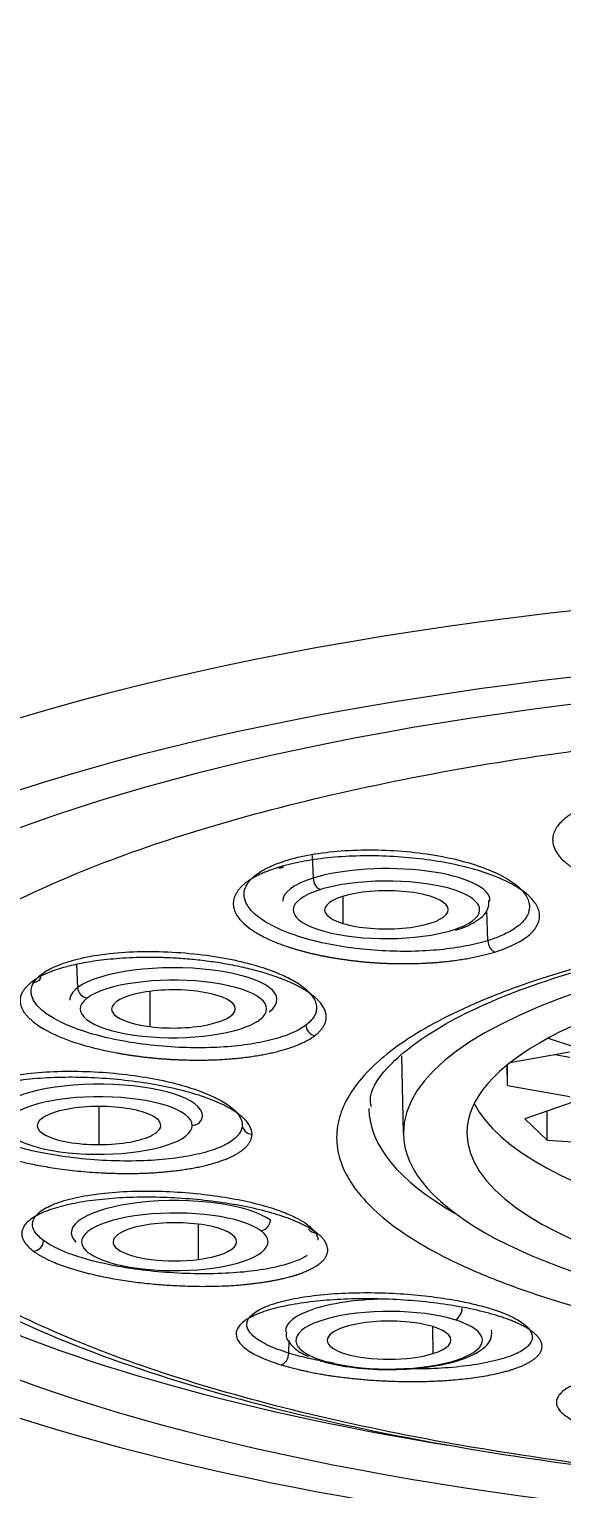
# Model space of a CAD drawing. Header units: millimetres. Extents: x 15183 to 15777, y -3358 to -2518.
# Drawn here: x 15300.93 to 15306.1, y -2820.21 to -2806.03 of the extents above; entities that cross this region are included whole.
import ezdxf

# ---------------------------------------------------------------- set-up
doc = ezdxf.new("R2010")
doc.units = ezdxf.units.MM
doc.layers.add('DIM_', color=5, linetype='Continuous', lineweight=9)
doc.styles.get("Standard").update_dxf_attribs({"font": 'arial.ttf'})
doc.dimstyles.new('사본(2) STANDARD', dxfattribs={"dimscale": 0, "dimtxt": 4, "dimasz": 4, "dimexe": 1.25, "dimexo": 0.625, "dimgap": 1.5, "dimtad": 3, "dimtih": 1, "dimtoh": 1, "dimdec": 1, "dimzin": 9, "dimdsep": 46, "dimtxsty": 'Standard', "dimcen": 2.5, "dimclrd": 5, "dimclre": 5, "dimclrt": 5, "dimadec": 0, "dimazin": 0, "dimtfac": 1, "dimtdec": 1, "dimtmove": 0, "dimatfit": 3, "dimfxl": 1.25, "dimtfill": 1, "dimtolj": 1, "dimtzin": 0, "dimarcsym": 0})

# ---------------------------------------------------------------- blocks, each defined once
blk = doc.blocks.new('*D11')
at = {"layer": 'Defpoints', "color": 0, "transparency": 16777216}
for p in [(15325.975, -2801.155), (15325.975, -2815.898), (15296.385, -2816.04)]:
    blk.add_point(p, dxfattribs=at)
at = {"layer": 'DIM_', "color": 5, "lineweight": -2, "transparency": 16777216}
for p, q in [((15296.385, -2815.415), (15296.385, -2799.905)), ((15325.975, -2815.273), (15325.975, -2799.905)), ((15288.385, -2801.155), (15280.385, -2801.155)), ((15296.385, -2801.155), (15299.224, -2801.155)), ((15325.975, -2801.155), (15323.135, -2801.155)), ((15333.975, -2801.155), (15341.975, -2801.155))]:
    blk.add_line(p, q, dxfattribs=at)
at = {"layer": 'DIM_', "color": 5, "transparency": 16777216}
for points in [[(15288.385, -2799.822), (15288.385, -2802.488), (15296.385, -2801.155)], [(15333.975, -2799.822), (15333.975, -2802.488), (15325.975, -2801.155)]]:
    blk.add_solid(points, dxfattribs=at)
at = {"layer": 'DIM_', "color": 5, "transparency": 16777216, "insert": (15311.18, -2801.155), "char_height": 8, "attachment_point": 5, "bg_fill": 3, "box_fill_scale": 1.1, "bg_fill_color": 256, "bg_fill_true_color": 13158600, "bg_fill_transparency": 0}
blk.add_mtext('\\A1;29.6', dxfattribs=at)

msp = doc.modelspace()

# ---------------------------------------------------------------- linework, layer by layer
at = {"linetype": 'Continuous', "lineweight": 13}
for p, q in [((15303.68, -2814.06), (15303.689, -2814.28)), ((15303.979, -2814.457), (15303.978, -2814.72)), ((15305.386, -2814.887), (15305.374, -2814.593)), ((15301.392, -2815.119), (15301.403, -2815.343)), ((15302.105, -2815.379), (15302.104, -2815.722)), ((15301.613, -2816.869), (15301.612, -2816.498)), ((15302.578, -2817.985), (15302.576, -2817.642)), ((15304.853, -2818.901), (15304.851, -2818.638)), ((15303.453, -2818.895), (15303.458, -2818.772))]:
    msp.add_line(p, q, dxfattribs=at)
at = {"linetype": 'Continuous', "lineweight": 18}
for p, q in [((15305.972, -2815.834), (15306.207, -2815.914)), ((15304.565, -2816.759), (15304.55, -2816.008)), ((15306.179, -2815.97), (15305.599, -2816.074)), ((15306.182, -2816.022), (15306.034, -2815.996)), ((15305.575, -2816.295), (15305.574, -2816.095)), ((15305.575, -2816.295), (15305.575, -2816.094)), ((15305.575, -2816.295), (15306.182, -2816.403)), ((15306.211, -2816.458), (15305.743, -2816.619)), ((15305.961, -2816.825), (15305.961, -2816.544)), ((15305.743, -2816.619), (15305.961, -2816.825)), ((15305.961, -2816.825), (15306.646, -2816.869))]:
    msp.add_line(p, q, dxfattribs=at)
for centre, major_axis, ratio, start_param, end_param in [((15311.18, -2815.985), (-14.796, -0.015), 0.309017, 3.157243, 6.284808), ((15311.181, -2816.464), (14.296, 0.015), 0.309017, 0.170709, 2.940071), ((15311.181, -2816.464), (13.498, 0.014), 0.309017, 0.022528, 3.105036), ((15303.352, -2814.084), (-0.0297, 0.0955), 0.673589, 2.639683, 3.469084), ((15304.401, -2814.498), (-1.005, -0.001), 0.309017, 3.124611, 5.49941), ((15304.401, -2814.498), (-1.005, -0.001), 0.309017, 5.49941, 6.300222), ((15303.76, -2814.296), (0.0297, -0.0955), 0.673589, 4.333401, 5.851838), ((15304.401, -2814.588), (-0.905, -0.001), 0.309017, 2.357818, 5.406703), ((15304.401, -2814.588), (-0.905, -0.001), 0.309017, 5.49941, 8.548296), ((15304.401, -2814.588), (0.6, 0.001), 0.309017, 0.787021, 3.928614), ((15304.401, -2814.588), (0.6, 0.001), 0.309017, 3.928614, 7.070207), ((15311.181, -2816.749), (-6.616, -0.007), 0.309017, 3.143216, 6.284808), ((15304.401, -2814.588), (-0.905, -0.001), 0.309017, 2.265111, 2.357818), ((15311.181, -2816.749), (6, 0.006), 0.309017, 0.001623, 3.143216), ((15305.456, -2814.904), (0.0297, -0.0955), 0.673589, 4.333401, 5.799821), ((15302.333, -2815.461), (-1.005, -0.001), 0.309017, 2.750517, 5.892109), ((15300.964, -2815.195), (-0.0601, 0.08), 0.879251, 2.365147, 3.628373), ((15302.333, -2815.461), (-1.005, -0.001), 0.309017, 5.892109, 6.300222), ((15302.333, -2815.551), (0.6, 0.001), 0.309017, 1.17972, 4.321313), ((15302.333, -2815.551), (0.6, 0.001), 0.309017, 4.321313, 7.462906), ((15302.333, -2815.551), (-0.905, -0.001), 0.309017, 2.65781, 2.750517), ((15303.71, -2815.716), (0.0601, -0.08), 0.879251, 4.058866, 5.525285), ((15311.181, -2816.18), (13.198, 0.014), 0.309017, 3.164121, 4.224326), ((15301.611, -2816.593), (-1.005, -0.001), 0.309017, 3.143216, 6.192101), ((15311.181, -2816.179), (-6, -0.006), 0.309017, 0.15453, 2.987069), ((15311.181, -2816.464), (13.498, 0.014), 0.309017, 3.404268, 6.262037), ((15301.611, -2816.684), (0.6, 0.001), 0.309017, 1.572419, 4.714012), ((15301.611, -2816.684), (0.6, 0.001), 0.309017, 4.714012, 7.855605), ((15303.101, -2816.673), (0.1, 0.0006), 0.951055, 3.188957, 4.655377), ((15311.181, -2816.749), (-6.616, -0.007), 0.309017, 0.001623, 3.143216), ((15311.181, -2816.749), (6, 0.006), 0.309017, 3.143216, 6.284808), ((15302.347, -2817.724), (-1.005, -0.001), 0.309017, 3.535915, 6.5848), ((15302.347, -2817.814), (0.6, 0.001), 0.309017, 5.106711, 8.248304), ((15302.347, -2817.814), (0.6, 0.001), 0.309017, 1.965119, 5.106711), ((15303.722, -2817.628), (0.0595, 0.0803), 0.87807, 2.847245, 3.791593), ((15311.181, -2816.464), (-14.296, -0.015), 0.309017, 0.420914, 2.826647), ((15300.981, -2817.808), (-0.0595, -0.0803), 0.87807, 0.631454, 2.220453), ((15302.347, -2817.814), (-0.905, -0.001), 0.309017, 0.301615, 0.394322), ((15304.427, -2818.77), (0.6, 0.001), 0.309017, 5.49941, 8.641003), ((15304.427, -2818.77), (0.6, 0.001), 0.309017, 2.357818, 5.49941), ((15303.383, -2818.912), (-0.0293, -0.0956), 0.671406, 0.359553, 1.948552), ((15304.427, -2818.77), (-0.905, -0.001), 0.309017, 0.694314, 0.787021)]:
    msp.add_ellipse(centre, major_axis=major_axis, ratio=ratio, start_param=start_param, end_param=end_param, dxfattribs=at)
at = {"linetype": 'Continuous', "lineweight": 13}
for centre, major_axis, ratio, start_param, end_param in [((15304.401, -2814.588), (-0.905, -0.001), 0.309017, 5.406703, 5.49941), ((15302.333, -2815.551), (-0.905, -0.001), 0.309017, 2.750517, 5.799402), ((15302.333, -2815.551), (-0.905, -0.001), 0.309017, 5.892109, 8.940995), ((15301.496, -2815.35), (0.0601, -0.08), 0.879251, 4.058865, 5.577302), ((15302.333, -2815.551), (-0.905, -0.001), 0.309017, 5.799402, 5.892109), ((15301.611, -2816.684), (-0.905, -0.001), 0.309017, 3.143216, 6.192101), ((15302.516, -2816.587), (-0.1, -0.0006), 0.951055, 1.565801, 3.084237), ((15311.181, -2816.509), (6.95, 0.007), 0.309017, 3.143216, 3.636275), ((15301.611, -2816.684), (-0.905, -0.001), 0.309017, 0.001623, 3.050509), ((15301.611, -2816.684), (-0.905, -0.001), 0.309017, 3.050509, 3.143216), ((15302.347, -2817.814), (-0.905, -0.001), 0.309017, 3.535915, 6.5848), ((15303.182, -2817.611), (-0.0595, -0.0803), 0.87807, 0.702017, 2.220453), ((15302.347, -2817.814), (-0.905, -0.001), 0.309017, 0.394322, 3.443208), ((15302.347, -2817.814), (-0.905, -0.001), 0.309017, 3.443208, 3.535915), ((15304.427, -2818.68), (-1.005, -0.001), 0.309017, 4.711362, 6.300174), ((15304.427, -2818.77), (-0.905, -0.001), 0.309017, 3.928614, 6.9775), ((15304.427, -2818.77), (-0.905, -0.001), 0.309017, 0.787021, 3.835907), ((15305.066, -2818.476), (-0.0293, -0.0956), 0.671406, 0.430116, 1.948552), ((15304.427, -2818.77), (-0.905, -0.001), 0.309017, 3.835907, 3.928614)]:
    msp.add_ellipse(centre, major_axis=major_axis, ratio=ratio, start_param=start_param, end_param=end_param, dxfattribs=at)
for points, knots in [([(15299.261, -2815.648), (15299.389, -2815.478), (15299.556, -2815.31), (15299.963, -2814.984), (15300.203, -2814.825), (15300.751, -2814.52), (15301.059, -2814.373), (15301.738, -2814.093), (15302.109, -2813.96), (15302.907, -2813.712), (15303.333, -2813.597), (15304.234, -2813.385), (15304.707, -2813.288), (15305.693, -2813.117), (15306.205, -2813.042), (15307.258, -2812.914), (15307.799, -2812.861), (15308.348, -2812.82)], [0, 0, 0, 0, 0.125, 0.125, 0.25, 0.25, 0.375, 0.375, 0.5, 0.5, 0.625, 0.625, 0.75, 0.75, 0.875, 0.875, 1, 1, 1, 1]), ([(15305.386, -2814.887), (15305.321, -2814.907), (15305.175, -2814.943), (15304.924, -2814.979), (15304.646, -2814.995), (15304.354, -2814.989), (15304.056, -2814.961), (15303.765, -2814.91), (15303.498, -2814.835), (15303.277, -2814.741), (15303.121, -2814.637), (15303.037, -2814.534), (15303.02, -2814.469), (15303.019, -2814.439)], [0, 0, 0, 0, 0.08424, 0.172082, 0.259801, 0.348624, 0.439643, 0.534422, 0.632963, 0.733155, 0.831537, 0.921799, 1, 1, 1, 1]), ([(15305.789, -2814.55), (15305.79, -2814.572), (15305.783, -2814.625), (15305.733, -2814.705), (15305.637, -2814.78), (15305.52, -2814.84), (15305.431, -2814.873), (15305.386, -2814.887)], [0, 0, 0, 0, 0.167947, 0.412318, 0.633599, 0.82753, 1, 1, 1, 1]), ([(15306.91, -2814.982), (15306.795, -2815.008), (15306.494, -2815.08), (15306.036, -2815.209), (15305.557, -2815.373), (15305.133, -2815.55), (15304.766, -2815.739), (15304.461, -2815.938), (15304.221, -2816.146), (15304.047, -2816.36), (15303.942, -2816.577), (15303.906, -2816.797), (15303.94, -2817.017), (15304.043, -2817.235), (15304.215, -2817.448), (15304.453, -2817.656), (15304.756, -2817.855), (15305.121, -2818.043), (15305.544, -2818.22), (15306.02, -2818.383), (15306.547, -2818.531), (15307.117, -2818.662), (15307.727, -2818.776), (15308.37, -2818.87), (15309.04, -2818.944), (15309.73, -2818.998), (15310.434, -2819.031), (15310.908, -2819.038), (15311.146, -2819.038)], [0, 0, 0, 0, 0.023571, 0.062628, 0.101685, 0.140742, 0.1798, 0.218857, 0.257914, 0.296971, 0.336028, 0.375085, 0.414143, 0.4532, 0.492257, 0.531314, 0.570371, 0.609428, 0.648486, 0.687543, 0.7266, 0.765657, 0.804714, 0.843771, 0.882829, 0.921886, 0.960943, 1, 1, 1, 1]), ([(15303.618, -2815.71), (15303.583, -2815.736), (15303.495, -2815.786), (15303.315, -2815.848), (15303.09, -2815.895), (15302.828, -2815.924), (15302.537, -2815.932), (15302.224, -2815.918), (15301.908, -2815.879), (15301.611, -2815.817), (15301.361, -2815.737), (15301.175, -2815.65), (15301.053, -2815.566), (15300.983, -2815.488), (15300.955, -2815.426), (15300.952, -2815.39), (15300.952, -2815.377)], [0, 0, 0, 0, 0.071127, 0.145883, 0.220611, 0.296438, 0.374426, 0.45561, 0.54011, 0.626053, 0.710402, 0.787764, 0.856113, 0.916008, 0.969672, 1, 1, 1, 1]), ([(15303.722, -2815.532), (15303.722, -2815.544), (15303.721, -2815.569), (15303.709, -2815.606), (15303.688, -2815.642), (15303.659, -2815.676), (15303.633, -2815.698), (15303.618, -2815.71)], [0, 0, 0, 0, 0.191713, 0.405241, 0.598307, 0.789432, 1, 1, 1, 1]), ([(15303.001, -2816.678), (15303.001, -2816.706), (15302.983, -2816.762), (15302.9, -2816.841), (15302.76, -2816.91), (15302.569, -2816.967), (15302.328, -2817.008), (15302.044, -2817.03), (15301.728, -2817.03), (15301.402, -2817.006), (15301.096, -2816.961), (15300.837, -2816.901), (15300.635, -2816.837), (15300.486, -2816.773), (15300.377, -2816.71), (15300.298, -2816.647), (15300.244, -2816.579), (15300.231, -2816.532), (15300.231, -2816.508)], [0, 0, 0, 0, 0.062437, 0.128157, 0.193945, 0.260614, 0.32908, 0.400368, 0.474578, 0.550014, 0.624026, 0.691929, 0.751927, 0.804502, 0.851612, 0.896662, 0.945245, 1, 1, 1, 1]), ([(15308.395, -2820.184), (15307.844, -2820.145), (15307.303, -2820.094), (15306.249, -2819.969), (15305.736, -2819.895), (15304.748, -2819.727), (15304.273, -2819.632), (15303.37, -2819.423), (15302.942, -2819.309), (15302.141, -2819.063), (15301.769, -2818.932), (15301.086, -2818.654), (15300.776, -2818.508), (15300.224, -2818.204), (15299.982, -2818.046), (15299.571, -2817.721), (15299.402, -2817.554), (15299.272, -2817.384)], [0, 0, 0, 0, 0.125, 0.125, 0.25, 0.25, 0.375, 0.375, 0.5, 0.5, 0.625, 0.625, 0.75, 0.75, 0.875, 0.875, 1, 1, 1, 1]), ([(15301.073, -2817.801), (15301.032, -2817.771), (15300.979, -2817.716), (15300.965, -2817.661), (15300.966, -2817.638)], [0, 0, 0, 0, 0.562129, 1, 1, 1, 1]), ([(15303.453, -2818.895), (15303.377, -2818.872), (15303.243, -2818.821), (15303.105, -2818.738), (15303.051, -2818.667), (15303.045, -2818.626), (15303.046, -2818.613)], [0, 0, 0, 0, 0.290031, 0.580571, 0.870931, 1, 1, 1, 1]), ([(15305.816, -2818.738), (15305.816, -2818.742), (15305.814, -2818.773), (15305.784, -2818.829), (15305.674, -2818.901), (15305.495, -2818.964), (15305.256, -2819.012), (15304.98, -2819.042), (15304.756, -2819.05), (15304.632, -2819.049), (15304.605, -2819.049)], [0, 0, 0, 0, 0.022465, 0.171266, 0.326167, 0.487393, 0.651372, 0.812311, 0.959918, 1, 1, 1, 1]), ([(15303.89, -2818.992), (15303.865, -2818.988), (15303.777, -2818.974), (15303.625, -2818.943), (15303.509, -2818.913), (15303.453, -2818.895)], [0, 0, 0, 0, 0.151325, 0.550332, 1, 1, 1, 1])]:
    msp.add_open_spline(points, degree=3, knots=knots, dxfattribs=at)
at = {"linetype": 'Continuous', "lineweight": 18}
for points, knots in [([(15306.93, -2813.431), (15306.922, -2813.432), (15306.907, -2813.434), (15306.882, -2813.438), (15306.856, -2813.442), (15306.829, -2813.446), (15306.801, -2813.451), (15306.77, -2813.456), (15306.739, -2813.462), (15306.707, -2813.469), (15306.673, -2813.476), (15306.633, -2813.485), (15306.588, -2813.495), (15306.54, -2813.508), (15306.496, -2813.521), (15306.456, -2813.534), (15306.414, -2813.549), (15306.371, -2813.566), (15306.327, -2813.585), (15306.285, -2813.605), (15306.245, -2813.626), (15306.209, -2813.647), (15306.175, -2813.669), (15306.144, -2813.692), (15306.112, -2813.719), (15306.078, -2813.752), (15306.046, -2813.796), (15306.021, -2813.847), (15306.011, -2813.907), (15306.021, -2813.974), (15306.059, -2814.048), (15306.11, -2814.103), (15306.15, -2814.136), (15306.165, -2814.148), (15306.181, -2814.16), (15306.197, -2814.171), (15306.215, -2814.183), (15306.232, -2814.194), (15306.251, -2814.205), (15306.27, -2814.216), (15306.29, -2814.227), (15306.311, -2814.238), (15306.332, -2814.249), (15306.354, -2814.259), (15306.377, -2814.269), (15306.4, -2814.279), (15306.424, -2814.289), (15306.448, -2814.299), (15306.473, -2814.308), (15306.499, -2814.317), (15306.525, -2814.326), (15306.552, -2814.335), (15306.579, -2814.344), (15306.607, -2814.352), (15306.635, -2814.36), (15306.664, -2814.368), (15306.693, -2814.376), (15306.722, -2814.384), (15306.752, -2814.391), (15306.783, -2814.398), (15306.814, -2814.404), (15306.845, -2814.411), (15306.877, -2814.417), (15306.909, -2814.423), (15306.941, -2814.429), (15306.974, -2814.434), (15307.007, -2814.439), (15307.04, -2814.444), (15307.073, -2814.449), (15307.107, -2814.453), (15307.141, -2814.457), (15307.175, -2814.46), (15307.21, -2814.464), (15307.244, -2814.467), (15307.279, -2814.47), (15307.314, -2814.472), (15307.348, -2814.475), (15307.383, -2814.477), (15307.419, -2814.478), (15307.454, -2814.479), (15307.489, -2814.481), (15307.524, -2814.481), (15307.559, -2814.482), (15307.594, -2814.482), (15307.629, -2814.482), (15307.664, -2814.481), (15307.699, -2814.48), (15307.734, -2814.479), (15307.769, -2814.478), (15307.804, -2814.476), (15307.838, -2814.474), (15307.872, -2814.472), (15307.906, -2814.469), (15307.94, -2814.466), (15307.974, -2814.463), (15308.007, -2814.46), (15308.04, -2814.456), (15308.062, -2814.453), (15308.073, -2814.452)], [0, 0, 0, 0, 0.005346, 0.01109, 0.017232, 0.023773, 0.030712, 0.03805, 0.045787, 0.053924, 0.062459, 0.071394, 0.085043, 0.098126, 0.110643, 0.12259, 0.133968, 0.14915, 0.16435, 0.179568, 0.194808, 0.210069, 0.225353, 0.240663, 0.255998, 0.278544, 0.305368, 0.336469, 0.371844, 0.41149, 0.455399, 0.503559, 0.511063, 0.518567, 0.526072, 0.533576, 0.541081, 0.548587, 0.556093, 0.563599, 0.571106, 0.578612, 0.58612, 0.593627, 0.601135, 0.608643, 0.616152, 0.623661, 0.631171, 0.638681, 0.646192, 0.653703, 0.661215, 0.668727, 0.67624, 0.683753, 0.691267, 0.698781, 0.706296, 0.713812, 0.721329, 0.728846, 0.736363, 0.743882, 0.751401, 0.758921, 0.766441, 0.773963, 0.781485, 0.789008, 0.796531, 0.804056, 0.811581, 0.819108, 0.826635, 0.834163, 0.841691, 0.849221, 0.856751, 0.864283, 0.871815, 0.879347, 0.886881, 0.894415, 0.901951, 0.909488, 0.917026, 0.924565, 0.932106, 0.939649, 0.947192, 0.954737, 0.962283, 0.969828, 0.977373, 0.984917, 0.99246, 1, 1, 1, 1]), ([(15303.423, -2814.11), (15303.498, -2814.087), (15303.666, -2814.047), (15303.958, -2814.011), (15304.275, -2814.001), (15304.599, -2814.018), (15304.913, -2814.06), (15305.198, -2814.126), (15305.438, -2814.211), (15305.62, -2814.309), (15305.738, -2814.412), (15305.782, -2814.493), (15305.789, -2814.538), (15305.789, -2814.55)], [0, 0, 0, 0, 0.098397, 0.197394, 0.296729, 0.396076, 0.495516, 0.594938, 0.69361, 0.789626, 0.881884, 0.970536, 1, 1, 1, 1]), ([(15303.347, -2814.177), (15303.342, -2814.179), (15303.33, -2814.183), (15303.312, -2814.189), (15303.293, -2814.196), (15303.273, -2814.203), (15303.253, -2814.211), (15303.232, -2814.219), (15303.21, -2814.228), (15303.187, -2814.238), (15303.165, -2814.248), (15303.138, -2814.261), (15303.109, -2814.276), (15303.08, -2814.294), (15303.054, -2814.311), (15303.032, -2814.327), (15303.01, -2814.346), (15302.989, -2814.366), (15302.968, -2814.389), (15302.951, -2814.413), (15302.937, -2814.437), (15302.926, -2814.461), (15302.919, -2814.485), (15302.915, -2814.51), (15302.914, -2814.539), (15302.918, -2814.574), (15302.934, -2814.619), (15302.966, -2814.67), (15303.02, -2814.727), (15303.1, -2814.79), (15303.214, -2814.856), (15303.318, -2814.901), (15303.39, -2814.928), (15303.416, -2814.937), (15303.443, -2814.946), (15303.47, -2814.955), (15303.497, -2814.964), (15303.525, -2814.972), (15303.554, -2814.98), (15303.583, -2814.988), (15303.612, -2814.996), (15303.642, -2815.004), (15303.673, -2815.011), (15303.703, -2815.018), (15303.734, -2815.025), (15303.766, -2815.032), (15303.798, -2815.038), (15303.83, -2815.044), (15303.862, -2815.05), (15303.895, -2815.056), (15303.928, -2815.061), (15303.961, -2815.066), (15303.995, -2815.071), (15304.029, -2815.076), (15304.063, -2815.08), (15304.097, -2815.084), (15304.131, -2815.088), (15304.166, -2815.092), (15304.2, -2815.095), (15304.235, -2815.098), (15304.27, -2815.1), (15304.305, -2815.103), (15304.34, -2815.105), (15304.375, -2815.107), (15304.41, -2815.108), (15304.445, -2815.109), (15304.48, -2815.11), (15304.515, -2815.111), (15304.55, -2815.111), (15304.585, -2815.111), (15304.62, -2815.111), (15304.654, -2815.11), (15304.689, -2815.11), (15304.723, -2815.108), (15304.757, -2815.107), (15304.791, -2815.105), (15304.825, -2815.103), (15304.859, -2815.101), (15304.892, -2815.098), (15304.925, -2815.096), (15304.958, -2815.092), (15304.99, -2815.089), (15305.022, -2815.085), (15305.054, -2815.081), (15305.085, -2815.077), (15305.116, -2815.072), (15305.147, -2815.068), (15305.177, -2815.063), (15305.207, -2815.057), (15305.236, -2815.052), (15305.265, -2815.046), (15305.294, -2815.04), (15305.322, -2815.033), (15305.349, -2815.027), (15305.376, -2815.02), (15305.402, -2815.013), (15305.428, -2815.005), (15305.445, -2815), (15305.453, -2814.998)], [0, 0, 0, 0, 0.005321, 0.01103, 0.017128, 0.023615, 0.030491, 0.037756, 0.045411, 0.053455, 0.061889, 0.070712, 0.084269, 0.09724, 0.109627, 0.121426, 0.132636, 0.147784, 0.162949, 0.178132, 0.193336, 0.208561, 0.22381, 0.239083, 0.254381, 0.2769, 0.303807, 0.335102, 0.370783, 0.410848, 0.455286, 0.504087, 0.511583, 0.519079, 0.526575, 0.534072, 0.541569, 0.549067, 0.556565, 0.564063, 0.571562, 0.579061, 0.58656, 0.59406, 0.60156, 0.60906, 0.616561, 0.624062, 0.631564, 0.639067, 0.646569, 0.654073, 0.661576, 0.669081, 0.676585, 0.684091, 0.691597, 0.699103, 0.70661, 0.714118, 0.721626, 0.729136, 0.736645, 0.744156, 0.751667, 0.759179, 0.766691, 0.774205, 0.781719, 0.789234, 0.79675, 0.804266, 0.811784, 0.819302, 0.826821, 0.834341, 0.841862, 0.849383, 0.856906, 0.864429, 0.871953, 0.879477, 0.887003, 0.894529, 0.902057, 0.909585, 0.917115, 0.924647, 0.932179, 0.939714, 0.94725, 0.954786, 0.962324, 0.969861, 0.977398, 0.984934, 0.992468, 1, 1, 1, 1]), ([(15303.019, -2814.439), (15303.019, -2814.438), (15303.019, -2814.411), (15303.032, -2814.36), (15303.082, -2814.29), (15303.159, -2814.226), (15303.269, -2814.165), (15303.367, -2814.128), (15303.423, -2814.11)], [0, 0, 0, 0, 0.004789, 0.214499, 0.402418, 0.582878, 0.778843, 1, 1, 1, 1]), ([(15305.453, -2814.998), (15305.522, -2814.976), (15305.584, -2814.952), (15305.692, -2814.9), (15305.738, -2814.872), (15305.812, -2814.812), (15305.84, -2814.78), (15305.878, -2814.715), (15305.887, -2814.681), (15305.887, -2814.613), (15305.877, -2814.578), (15305.839, -2814.51), (15305.81, -2814.476), (15305.735, -2814.41), (15305.689, -2814.378), (15305.58, -2814.317), (15305.518, -2814.288), (15305.38, -2814.234), (15305.305, -2814.209), (15305.143, -2814.165), (15305.057, -2814.146), (15304.877, -2814.112), (15304.783, -2814.099), (15304.593, -2814.078), (15304.496, -2814.071), (15304.301, -2814.063), (15304.204, -2814.062), (15304.013, -2814.068), (15303.92, -2814.074), (15303.74, -2814.093), (15303.654, -2814.106), (15303.492, -2814.137), (15303.416, -2814.156), (15303.347, -2814.177)], [0, 0, 0, 0, 0.0625, 0.0625, 0.125, 0.125, 0.1875, 0.1875, 0.25, 0.25, 0.3125, 0.3125, 0.375, 0.375, 0.4375, 0.4375, 0.5, 0.5, 0.5625, 0.5625, 0.625, 0.625, 0.6875, 0.6875, 0.75, 0.75, 0.8125, 0.8125, 0.875, 0.875, 0.9375, 0.9375, 1, 1, 1, 1]), ([(15305.072, -2814.785), (15305.146, -2814.765), (15305.267, -2814.709), (15305.386, -2814.616), (15305.397, -2814.53), (15305.395, -2814.497)], [0, 0, 0, 0, 0.392394, 0.788727, 1, 1, 1, 1]), ([(15303.705, -2815.811), (15303.708, -2815.809), (15303.712, -2815.805), (15303.72, -2815.799), (15303.728, -2815.793), (15303.736, -2815.786), (15303.744, -2815.778), (15303.752, -2815.77), (15303.76, -2815.761), (15303.768, -2815.751), (15303.776, -2815.741), (15303.784, -2815.73), (15303.791, -2815.719), (15303.797, -2815.707), (15303.803, -2815.694), (15303.808, -2815.681), (15303.812, -2815.667), (15303.815, -2815.652), (15303.816, -2815.637), (15303.816, -2815.62), (15303.815, -2815.604), (15303.811, -2815.586), (15303.806, -2815.568), (15303.798, -2815.55), (15303.788, -2815.531), (15303.775, -2815.511), (15303.76, -2815.491), (15303.741, -2815.47), (15303.72, -2815.449), (15303.695, -2815.427), (15303.667, -2815.405), (15303.635, -2815.383), (15303.6, -2815.361), (15303.56, -2815.339), (15303.517, -2815.316), (15303.47, -2815.294), (15303.418, -2815.272), (15303.362, -2815.25), (15303.302, -2815.229), (15303.238, -2815.208), (15303.169, -2815.187), (15303.068, -2815.161), (15302.933, -2815.13), (15302.763, -2815.1), (15302.594, -2815.078), (15302.428, -2815.062), (15302.269, -2815.053), (15302.117, -2815.05), (15301.974, -2815.052), (15301.841, -2815.058), (15301.719, -2815.068), (15301.608, -2815.08), (15301.508, -2815.095), (15301.418, -2815.112), (15301.339, -2815.129), (15301.27, -2815.148), (15301.209, -2815.166), (15301.158, -2815.184), (15301.113, -2815.202), (15301.076, -2815.219), (15301.044, -2815.234), (15301.019, -2815.248), (15300.998, -2815.261), (15300.981, -2815.272), (15300.968, -2815.281), (15300.961, -2815.287), (15300.958, -2815.289)], [0, 0, 0, 0, 0.00405, 0.008472, 0.013266, 0.018432, 0.02397, 0.029878, 0.036158, 0.042809, 0.049831, 0.057224, 0.06499, 0.073127, 0.081635, 0.090516, 0.099768, 0.109393, 0.119389, 0.129758, 0.140498, 0.151611, 0.163097, 0.174955, 0.187185, 0.199788, 0.212764, 0.226112, 0.239834, 0.253929, 0.268397, 0.283238, 0.298453, 0.314041, 0.330004, 0.34634, 0.36305, 0.380134, 0.397593, 0.415426, 0.433635, 0.452218, 0.492438, 0.531156, 0.568366, 0.604068, 0.638257, 0.670934, 0.702098, 0.731748, 0.759885, 0.786509, 0.811618, 0.835213, 0.857289, 0.877847, 0.896888, 0.914414, 0.930425, 0.944922, 0.957901, 0.969361, 0.979299, 0.987718, 0.994618, 1, 1, 1, 1]), ([(15301.056, -2815.212), (15301.094, -2815.184), (15301.191, -2815.13), (15301.398, -2815.062), (15301.667, -2815.013), (15301.982, -2814.99), (15302.32, -2814.994), (15302.652, -2815.025), (15302.953, -2815.078), (15303.199, -2815.145), (15303.388, -2815.217), (15303.524, -2815.287), (15303.617, -2815.354), (15303.676, -2815.416), (15303.71, -2815.471), (15303.72, -2815.509), (15303.722, -2815.529), (15303.722, -2815.532)], [0, 0, 0, 0, 0.077408, 0.160151, 0.248471, 0.337717, 0.42712, 0.516091, 0.601254, 0.678659, 0.747262, 0.808082, 0.862254, 0.910692, 0.954178, 0.993353, 1, 1, 1, 1]), ([(15304.255, -2816.503), (15304.245, -2816.472), (15304.234, -2816.347), (15304.415, -2816.076), (15304.962, -2815.668), (15305.843, -2815.29), (15306.581, -2815.086), (15306.989, -2814.995)], [0, 0, 0, 0, 0.080312, 0.302866, 0.541475, 0.773985, 1, 1, 1, 1]), ([(15300.958, -2815.289), (15300.955, -2815.291), (15300.949, -2815.296), (15300.94, -2815.304), (15300.93, -2815.313), (15300.921, -2815.322), (15300.911, -2815.332), (15300.901, -2815.342), (15300.892, -2815.353), (15300.883, -2815.365), (15300.874, -2815.377), (15300.865, -2815.393), (15300.856, -2815.41), (15300.85, -2815.43), (15300.846, -2815.449), (15300.844, -2815.468), (15300.846, -2815.487), (15300.849, -2815.509), (15300.857, -2815.533), (15300.868, -2815.557), (15300.882, -2815.581), (15300.899, -2815.604), (15300.92, -2815.628), (15300.944, -2815.652), (15300.975, -2815.679), (15301.018, -2815.711), (15301.081, -2815.75), (15301.165, -2815.794), (15301.274, -2815.841), (15301.412, -2815.89), (15301.582, -2815.937), (15301.722, -2815.967), (15301.813, -2815.983), (15301.846, -2815.989), (15301.879, -2815.995), (15301.913, -2816), (15301.947, -2816.005), (15301.98, -2816.009), (15302.015, -2816.014), (15302.049, -2816.018), (15302.083, -2816.022), (15302.118, -2816.025), (15302.153, -2816.029), (15302.187, -2816.032), (15302.222, -2816.035), (15302.257, -2816.037), (15302.292, -2816.04), (15302.327, -2816.042), (15302.362, -2816.043), (15302.397, -2816.045), (15302.432, -2816.046), (15302.467, -2816.047), (15302.502, -2816.048), (15302.537, -2816.048), (15302.571, -2816.048), (15302.606, -2816.048), (15302.64, -2816.048), (15302.675, -2816.047), (15302.709, -2816.046), (15302.742, -2816.045), (15302.776, -2816.043), (15302.809, -2816.041), (15302.842, -2816.039), (15302.875, -2816.037), (15302.908, -2816.034), (15302.94, -2816.031), (15302.972, -2816.028), (15303.003, -2816.025), (15303.034, -2816.021), (15303.065, -2816.017), (15303.095, -2816.013), (15303.125, -2816.008), (15303.155, -2816.003), (15303.184, -2815.998), (15303.212, -2815.993), (15303.24, -2815.988), (15303.268, -2815.982), (15303.295, -2815.976), (15303.321, -2815.97), (15303.347, -2815.963), (15303.373, -2815.956), (15303.398, -2815.95), (15303.422, -2815.942), (15303.445, -2815.935), (15303.468, -2815.927), (15303.491, -2815.92), (15303.513, -2815.912), (15303.534, -2815.903), (15303.554, -2815.895), (15303.574, -2815.886), (15303.593, -2815.877), (15303.611, -2815.868), (15303.629, -2815.859), (15303.645, -2815.85), (15303.662, -2815.84), (15303.677, -2815.831), (15303.692, -2815.821), (15303.701, -2815.814), (15303.705, -2815.811)], [0, 0, 0, 0, 0.005346, 0.01109, 0.017232, 0.023773, 0.030712, 0.03805, 0.045787, 0.053924, 0.062459, 0.071394, 0.085043, 0.098126, 0.110643, 0.12259, 0.133968, 0.14915, 0.16435, 0.179568, 0.194808, 0.210069, 0.225353, 0.240663, 0.255998, 0.278544, 0.305368, 0.336469, 0.371844, 0.41149, 0.455399, 0.503559, 0.511063, 0.518567, 0.526072, 0.533576, 0.541081, 0.548587, 0.556093, 0.563599, 0.571106, 0.578612, 0.58612, 0.593627, 0.601135, 0.608643, 0.616152, 0.623661, 0.631171, 0.638681, 0.646192, 0.653703, 0.661215, 0.668727, 0.67624, 0.683753, 0.691267, 0.698781, 0.706297, 0.713812, 0.721329, 0.728846, 0.736363, 0.743882, 0.751401, 0.758921, 0.766441, 0.773963, 0.781485, 0.789008, 0.796531, 0.804056, 0.811581, 0.819108, 0.826635, 0.834163, 0.841691, 0.849221, 0.856751, 0.864283, 0.871815, 0.879347, 0.886881, 0.894415, 0.901951, 0.909488, 0.917026, 0.924565, 0.932106, 0.939649, 0.947192, 0.954737, 0.962283, 0.969828, 0.977373, 0.984917, 0.99246, 1, 1, 1, 1]), ([(15300.952, -2815.377), (15300.952, -2815.369), (15300.956, -2815.336), (15300.981, -2815.28), (15301.026, -2815.234), (15301.056, -2815.212)], [0, 0, 0, 0, 0.151326, 0.550333, 1, 1, 1, 1]), ([(15300.231, -2816.508), (15300.231, -2816.475), (15300.255, -2816.41), (15300.364, -2816.323), (15300.541, -2816.25), (15300.775, -2816.196), (15301.055, -2816.162), (15301.364, -2816.152), (15301.682, -2816.166), (15301.989, -2816.2), (15302.267, -2816.252), (15302.509, -2816.317), (15302.706, -2816.392), (15302.852, -2816.471), (15302.944, -2816.547), (15302.991, -2816.616), (15303.001, -2816.658), (15303.001, -2816.678)], [0, 0, 0, 0, 0.073282, 0.146995, 0.220934, 0.294895, 0.368885, 0.442876, 0.516194, 0.587441, 0.656034, 0.722148, 0.787219, 0.849796, 0.906366, 0.955924, 1, 1, 1, 1]), ([(15303.096, -2816.768), (15303.096, -2816.738), (15303.086, -2816.707), (15303.048, -2816.646), (15303.02, -2816.616), (15302.945, -2816.556), (15302.899, -2816.526), (15302.791, -2816.47), (15302.729, -2816.443), (15302.591, -2816.393), (15302.515, -2816.369), (15302.353, -2816.327), (15302.267, -2816.308), (15302.087, -2816.274), (15301.993, -2816.26), (15301.802, -2816.238), (15301.705, -2816.229), (15301.511, -2816.218), (15301.414, -2816.215), (15301.223, -2816.216), (15301.13, -2816.22), (15300.95, -2816.232), (15300.864, -2816.242), (15300.703, -2816.266), (15300.628, -2816.281), (15300.49, -2816.315), (15300.429, -2816.335), (15300.321, -2816.379), (15300.275, -2816.403), (15300.2, -2816.454), (15300.172, -2816.481), (15300.134, -2816.538), (15300.124, -2816.568), (15300.124, -2816.598)], [0, 0, 0, 0, 0.0625, 0.0625, 0.125, 0.125, 0.1875, 0.1875, 0.25, 0.25, 0.3125, 0.3125, 0.375, 0.375, 0.4375, 0.4375, 0.5, 0.5, 0.5625, 0.5625, 0.625, 0.625, 0.6875, 0.6875, 0.75, 0.75, 0.8125, 0.8125, 0.875, 0.875, 0.9375, 0.9375, 1, 1, 1, 1]), ([(15300.124, -2816.598), (15300.125, -2816.6), (15300.125, -2816.606), (15300.126, -2816.614), (15300.128, -2816.623), (15300.13, -2816.633), (15300.133, -2816.643), (15300.137, -2816.654), (15300.142, -2816.665), (15300.147, -2816.677), (15300.154, -2816.689), (15300.164, -2816.705), (15300.177, -2816.722), (15300.194, -2816.741), (15300.213, -2816.759), (15300.233, -2816.777), (15300.257, -2816.795), (15300.285, -2816.815), (15300.319, -2816.836), (15300.356, -2816.857), (15300.396, -2816.877), (15300.439, -2816.897), (15300.484, -2816.917), (15300.532, -2816.936), (15300.589, -2816.958), (15300.664, -2816.983), (15300.763, -2817.012), (15300.885, -2817.043), (15301.034, -2817.074), (15301.209, -2817.103), (15301.411, -2817.128), (15301.567, -2817.14), (15301.665, -2817.145), (15301.7, -2817.146), (15301.735, -2817.147), (15301.77, -2817.148), (15301.805, -2817.149), (15301.839, -2817.149), (15301.874, -2817.149), (15301.908, -2817.149), (15301.942, -2817.149), (15301.976, -2817.149), (15302.01, -2817.148), (15302.044, -2817.147), (15302.077, -2817.145), (15302.11, -2817.144), (15302.143, -2817.142), (15302.175, -2817.14), (15302.208, -2817.137), (15302.239, -2817.135), (15302.271, -2817.132), (15302.302, -2817.129), (15302.333, -2817.125), (15302.363, -2817.122), (15302.393, -2817.118), (15302.423, -2817.114), (15302.452, -2817.109), (15302.48, -2817.105), (15302.509, -2817.1), (15302.536, -2817.095), (15302.563, -2817.09), (15302.59, -2817.084), (15302.616, -2817.078), (15302.642, -2817.072), (15302.666, -2817.066), (15302.691, -2817.06), (15302.715, -2817.053), (15302.738, -2817.046), (15302.76, -2817.039), (15302.782, -2817.032), (15302.803, -2817.025), (15302.824, -2817.017), (15302.844, -2817.009), (15302.863, -2817.002), (15302.882, -2816.993), (15302.899, -2816.985), (15302.916, -2816.977), (15302.933, -2816.968), (15302.948, -2816.959), (15302.963, -2816.95), (15302.978, -2816.941), (15302.991, -2816.932), (15303.003, -2816.922), (15303.015, -2816.913), (15303.026, -2816.903), (15303.037, -2816.893), (15303.046, -2816.883), (15303.055, -2816.873), (15303.062, -2816.863), (15303.069, -2816.853), (15303.076, -2816.843), (15303.081, -2816.832), (15303.086, -2816.822), (15303.089, -2816.811), (15303.092, -2816.8), (15303.094, -2816.79), (15303.096, -2816.779), (15303.096, -2816.772), (15303.096, -2816.768)], [0, 0, 0, 0, 0.005353, 0.011103, 0.01725, 0.023795, 0.030737, 0.038076, 0.045814, 0.05395, 0.062483, 0.071415, 0.085093, 0.098194, 0.110715, 0.122655, 0.134012, 0.149206, 0.164417, 0.179647, 0.194898, 0.210171, 0.225467, 0.240788, 0.256136, 0.278432, 0.305096, 0.336128, 0.371526, 0.411285, 0.455397, 0.503851, 0.51135, 0.51885, 0.52635, 0.53385, 0.541351, 0.548852, 0.556354, 0.563855, 0.571358, 0.57886, 0.586363, 0.593866, 0.601369, 0.608873, 0.616378, 0.623883, 0.631388, 0.638894, 0.6464, 0.653907, 0.661414, 0.668922, 0.67643, 0.683939, 0.691448, 0.698959, 0.706469, 0.713981, 0.721493, 0.729005, 0.736518, 0.744032, 0.751547, 0.759063, 0.766579, 0.774096, 0.781614, 0.789132, 0.796651, 0.804171, 0.811692, 0.819214, 0.826737, 0.834261, 0.841785, 0.84931, 0.856836, 0.864363, 0.871891, 0.879419, 0.886948, 0.894478, 0.90201, 0.909542, 0.917076, 0.924611, 0.932147, 0.939685, 0.947224, 0.954764, 0.962305, 0.969846, 0.977387, 0.984926, 0.992464, 1, 1, 1, 1]), ([(15298.867, -2817.152), (15298.968, -2817.288), (15299.296, -2817.663), (15300.052, -2818.218), (15301.25, -2818.8), (15302.738, -2819.302), (15304.459, -2819.71), (15306.327, -2820.012), (15307.721, -2820.152), (15308.45, -2820.203), (15308.527, -2820.208)], [0, 0, 0, 0, 0.080447, 0.229656, 0.38408, 0.537701, 0.689774, 0.84089, 0.983384, 1, 1, 1, 1]), ([(15300.966, -2817.638), (15300.967, -2817.631), (15300.972, -2817.594), (15301.016, -2817.529), (15301.147, -2817.452), (15301.343, -2817.389), (15301.592, -2817.345), (15301.879, -2817.321), (15302.182, -2817.318), (15302.483, -2817.335), (15302.768, -2817.368), (15303.027, -2817.414), (15303.247, -2817.47), (15303.419, -2817.53), (15303.544, -2817.588), (15303.605, -2817.626), (15303.63, -2817.644)], [0, 0, 0, 0, 0.019131, 0.104162, 0.189203, 0.274324, 0.359429, 0.443892, 0.526083, 0.605056, 0.680941, 0.755512, 0.827317, 0.892338, 0.949322, 1, 1, 1, 1]), ([(15303.717, -2817.723), (15303.68, -2817.695), (15303.634, -2817.668), (15303.526, -2817.616), (15303.464, -2817.591), (15303.326, -2817.544), (15303.251, -2817.523), (15303.089, -2817.483), (15303.002, -2817.465), (15302.822, -2817.435), (15302.729, -2817.421), (15302.538, -2817.401), (15302.44, -2817.393), (15302.246, -2817.382), (15302.149, -2817.38), (15301.958, -2817.381), (15301.865, -2817.384), (15301.686, -2817.396), (15301.6, -2817.405), (15301.438, -2817.427), (15301.363, -2817.441), (15301.226, -2817.473), (15301.164, -2817.491), (15301.056, -2817.532), (15301.011, -2817.554), (15300.936, -2817.602), (15300.908, -2817.627), (15300.87, -2817.68), (15300.861, -2817.707), (15300.861, -2817.763), (15300.871, -2817.791), (15300.909, -2817.848), (15300.937, -2817.876), (15300.974, -2817.904)], [0, 0, 0, 0, 0.0625, 0.0625, 0.125, 0.125, 0.1875, 0.1875, 0.25, 0.25, 0.3125, 0.3125, 0.375, 0.375, 0.4375, 0.4375, 0.5, 0.5, 0.5625, 0.5625, 0.625, 0.625, 0.6875, 0.6875, 0.75, 0.75, 0.8125, 0.8125, 0.875, 0.875, 0.9375, 0.9375, 1, 1, 1, 1]), ([(15300.974, -2817.904), (15300.977, -2817.906), (15300.983, -2817.91), (15300.992, -2817.917), (15301.003, -2817.924), (15301.014, -2817.931), (15301.025, -2817.938), (15301.038, -2817.946), (15301.052, -2817.953), (15301.066, -2817.962), (15301.082, -2817.97), (15301.119, -2817.989), (15301.173, -2818.013), (15301.24, -2818.039), (15301.291, -2818.057), (15301.331, -2818.071), (15301.374, -2818.084), (15301.417, -2818.096), (15301.462, -2818.109), (15301.508, -2818.12), (15301.556, -2818.132), (15301.604, -2818.143), (15301.664, -2818.155), (15301.735, -2818.169), (15301.818, -2818.184), (15301.904, -2818.197), (15301.99, -2818.208), (15302.078, -2818.218), (15302.157, -2818.225), (15302.232, -2818.231), (15302.307, -2818.237), (15302.397, -2818.241), (15302.5, -2818.245), (15302.618, -2818.247), (15302.744, -2818.245), (15302.861, -2818.241), (15302.953, -2818.235), (15303.016, -2818.229), (15303.061, -2818.225), (15303.099, -2818.22), (15303.134, -2818.216), (15303.165, -2818.212), (15303.192, -2818.208), (15303.217, -2818.204), (15303.239, -2818.201), (15303.258, -2818.198), (15303.274, -2818.195), (15303.287, -2818.192), (15303.309, -2818.188), (15303.339, -2818.183), (15303.375, -2818.175), (15303.407, -2818.168), (15303.434, -2818.161), (15303.458, -2818.155), (15303.477, -2818.15), (15303.493, -2818.146), (15303.506, -2818.142), (15303.515, -2818.139), (15303.521, -2818.137), (15303.527, -2818.135), (15303.536, -2818.132), (15303.548, -2818.128), (15303.562, -2818.123), (15303.578, -2818.117), (15303.596, -2818.11), (15303.624, -2818.098), (15303.658, -2818.083), (15303.694, -2818.064), (15303.727, -2818.044), (15303.754, -2818.024), (15303.776, -2818.006), (15303.79, -2817.992), (15303.801, -2817.979), (15303.813, -2817.962), (15303.827, -2817.933), (15303.832, -2817.904), (15303.83, -2817.88), (15303.827, -2817.866), (15303.824, -2817.851), (15303.818, -2817.836), (15303.81, -2817.82), (15303.801, -2817.804), (15303.792, -2817.791), (15303.782, -2817.779), (15303.772, -2817.769), (15303.762, -2817.758), (15303.751, -2817.749), (15303.74, -2817.74), (15303.729, -2817.731), (15303.721, -2817.726), (15303.717, -2817.723)], [0, 0, 0, 0, 0.004687, 0.009604, 0.014751, 0.020128, 0.025734, 0.031571, 0.037637, 0.043934, 0.05046, 0.057218, 0.088279, 0.110936, 0.123042, 0.135154, 0.147271, 0.159394, 0.171524, 0.183661, 0.195806, 0.207959, 0.220121, 0.239558, 0.258936, 0.27825, 0.2975, 0.316681, 0.335792, 0.348842, 0.364973, 0.384185, 0.406481, 0.431863, 0.460332, 0.489376, 0.510791, 0.52457, 0.534625, 0.543974, 0.552618, 0.560557, 0.567792, 0.574323, 0.58015, 0.585274, 0.589695, 0.593413, 0.596429, 0.607996, 0.618517, 0.627991, 0.636418, 0.643796, 0.650126, 0.655408, 0.659639, 0.662822, 0.664955, 0.666038, 0.669483, 0.673858, 0.679164, 0.685399, 0.692562, 0.700653, 0.720079, 0.736857, 0.753269, 0.772992, 0.787387, 0.798845, 0.807362, 0.818019, 0.840409, 0.874504, 0.884066, 0.894236, 0.905015, 0.916405, 0.928408, 0.941027, 0.949785, 0.958149, 0.966117, 0.973689, 0.980864, 0.987641, 0.99402, 1, 1, 1, 1]), ([(15303.63, -2817.644), (15303.642, -2817.654), (15303.665, -2817.672), (15303.695, -2817.702), (15303.718, -2817.735), (15303.732, -2817.767), (15303.736, -2817.789), (15303.736, -2817.798)], [0, 0, 0, 0, 0.181976, 0.370513, 0.580643, 0.813412, 1, 1, 1, 1]), ([(15303.632, -2817.946), (15303.632, -2817.947), (15303.604, -2817.964), (15303.533, -2818), (15303.383, -2818.049), (15303.176, -2818.091), (15302.914, -2818.119), (15302.614, -2818.128), (15302.299, -2818.117), (15301.998, -2818.087), (15301.736, -2818.044), (15301.525, -2817.994), (15301.36, -2817.944), (15301.234, -2817.894), (15301.14, -2817.847), (15301.093, -2817.816), (15301.073, -2817.801)], [0, 0, 0, 0, 0.000529, 0.06752, 0.143719, 0.230024, 0.324011, 0.420654, 0.517565, 0.612231, 0.698401, 0.77381, 0.840377, 0.899582, 0.95245, 1, 1, 1, 1]), ([(15303.046, -2818.613), (15303.047, -2818.597), (15303.06, -2818.554), (15303.131, -2818.486), (15303.285, -2818.417), (15303.498, -2818.363), (15303.753, -2818.326), (15304.031, -2818.308), (15304.319, -2818.306), (15304.602, -2818.32), (15304.863, -2818.347), (15305.084, -2818.382), (15305.264, -2818.421), (15305.364, -2818.448), (15305.408, -2818.462)], [0, 0, 0, 0, 0.055355, 0.155071, 0.254778, 0.353658, 0.449871, 0.542316, 0.631566, 0.719554, 0.803015, 0.87735, 0.942188, 1, 1, 1, 1]), ([(15305.475, -2818.531), (15305.406, -2818.51), (15305.331, -2818.49), (15305.169, -2818.455), (15305.083, -2818.439), (15304.903, -2818.412), (15304.809, -2818.4), (15304.618, -2818.383), (15304.521, -2818.376), (15304.326, -2818.368), (15304.229, -2818.367), (15304.038, -2818.369), (15303.945, -2818.373), (15303.766, -2818.386), (15303.68, -2818.395), (15303.518, -2818.417), (15303.443, -2818.431), (15303.306, -2818.462), (15303.244, -2818.48), (15303.137, -2818.519), (15303.091, -2818.54), (15303.017, -2818.585), (15302.989, -2818.609), (15302.951, -2818.658), (15302.942, -2818.684), (15302.942, -2818.736), (15302.952, -2818.762), (15302.99, -2818.815), (15303.018, -2818.841), (15303.093, -2818.892), (15303.139, -2818.917), (15303.247, -2818.965), (15303.309, -2818.988), (15303.378, -2819.009)], [0, 0, 0, 0, 0.0625, 0.0625, 0.125, 0.125, 0.1875, 0.1875, 0.25, 0.25, 0.3125, 0.3125, 0.375, 0.375, 0.4375, 0.4375, 0.5, 0.5, 0.5625, 0.5625, 0.625, 0.625, 0.6875, 0.6875, 0.75, 0.75, 0.8125, 0.8125, 0.875, 0.875, 0.9375, 0.9375, 1, 1, 1, 1]), ([(15303.378, -2819.009), (15303.384, -2819.011), (15303.397, -2819.014), (15303.416, -2819.02), (15303.438, -2819.026), (15303.461, -2819.032), (15303.486, -2819.039), (15303.513, -2819.045), (15303.541, -2819.053), (15303.572, -2819.06), (15303.605, -2819.067), (15303.645, -2819.076), (15303.692, -2819.086), (15303.746, -2819.096), (15303.798, -2819.105), (15303.849, -2819.113), (15303.905, -2819.121), (15303.967, -2819.129), (15304.035, -2819.137), (15304.104, -2819.144), (15304.174, -2819.151), (15304.244, -2819.157), (15304.315, -2819.161), (15304.386, -2819.165), (15304.469, -2819.169), (15304.57, -2819.171), (15304.694, -2819.172), (15304.836, -2819.169), (15304.992, -2819.161), (15305.159, -2819.146), (15305.331, -2819.123), (15305.447, -2819.101), (15305.515, -2819.084), (15305.538, -2819.078), (15305.561, -2819.072), (15305.583, -2819.066), (15305.605, -2819.059), (15305.626, -2819.053), (15305.646, -2819.046), (15305.666, -2819.039), (15305.684, -2819.032), (15305.703, -2819.025), (15305.72, -2819.017), (15305.737, -2819.01), (15305.753, -2819.002), (15305.768, -2818.994), (15305.783, -2818.986), (15305.797, -2818.978), (15305.81, -2818.97), (15305.822, -2818.962), (15305.834, -2818.954), (15305.845, -2818.945), (15305.854, -2818.937), (15305.864, -2818.928), (15305.872, -2818.919), (15305.88, -2818.91), (15305.886, -2818.901), (15305.892, -2818.892), (15305.898, -2818.883), (15305.902, -2818.874), (15305.905, -2818.865), (15305.908, -2818.856), (15305.91, -2818.846), (15305.911, -2818.837), (15305.911, -2818.828), (15305.911, -2818.818), (15305.909, -2818.809), (15305.907, -2818.8), (15305.904, -2818.79), (15305.9, -2818.781), (15305.895, -2818.771), (15305.89, -2818.762), (15305.883, -2818.752), (15305.876, -2818.743), (15305.868, -2818.733), (15305.859, -2818.724), (15305.85, -2818.714), (15305.839, -2818.705), (15305.828, -2818.695), (15305.816, -2818.686), (15305.803, -2818.677), (15305.79, -2818.668), (15305.776, -2818.658), (15305.76, -2818.649), (15305.745, -2818.64), (15305.728, -2818.631), (15305.711, -2818.622), (15305.693, -2818.614), (15305.674, -2818.605), (15305.655, -2818.596), (15305.634, -2818.588), (15305.614, -2818.579), (15305.592, -2818.571), (15305.57, -2818.563), (15305.547, -2818.555), (15305.524, -2818.547), (15305.5, -2818.539), (15305.483, -2818.534), (15305.475, -2818.531)], [0, 0, 0, 0, 0.005346, 0.01109, 0.017232, 0.023773, 0.030712, 0.03805, 0.045787, 0.053924, 0.062459, 0.071394, 0.085043, 0.098126, 0.110643, 0.12259, 0.133968, 0.14915, 0.16435, 0.179568, 0.194808, 0.210069, 0.225353, 0.240663, 0.255998, 0.278544, 0.305368, 0.336469, 0.371844, 0.41149, 0.455399, 0.503559, 0.511063, 0.518567, 0.526072, 0.533576, 0.541081, 0.548587, 0.556093, 0.563599, 0.571106, 0.578612, 0.58612, 0.593627, 0.601135, 0.608643, 0.616152, 0.623661, 0.631171, 0.638681, 0.646192, 0.653703, 0.661215, 0.668727, 0.67624, 0.683753, 0.691267, 0.698781, 0.706296, 0.713812, 0.721329, 0.728846, 0.736363, 0.743882, 0.751401, 0.758921, 0.766441, 0.773963, 0.781485, 0.789008, 0.796531, 0.804056, 0.811581, 0.819108, 0.826635, 0.834163, 0.841691, 0.849221, 0.856751, 0.864283, 0.871815, 0.879347, 0.886881, 0.894415, 0.901951, 0.909488, 0.917026, 0.924565, 0.932106, 0.939649, 0.947192, 0.954737, 0.962283, 0.969828, 0.977373, 0.984917, 0.99246, 1, 1, 1, 1]), ([(15305.408, -2818.462), (15305.472, -2818.481), (15305.591, -2818.525), (15305.724, -2818.597), (15305.8, -2818.669), (15305.816, -2818.717), (15305.816, -2818.738)], [0, 0, 0, 0, 0.249863, 0.512473, 0.774984, 1, 1, 1, 1]), ([(15303.431, -2818.689), (15303.428, -2818.699), (15303.42, -2818.75), (15303.493, -2818.838), (15303.567, -2818.896), (15303.634, -2818.922), (15303.643, -2818.925)], [0, 0, 0, 0, 0.089289, 0.477432, 0.933239, 1, 1, 1, 1]), ([(15303.759, -2818.97), (15303.834, -2818.992), (15304.015, -2819.033), (15304.358, -2819.062), (15304.732, -2819.047), (15305.066, -2818.988), (15305.288, -2818.898), (15305.415, -2818.793), (15305.424, -2818.707), (15305.422, -2818.673)], [0, 0, 0, 0, 0.131216, 0.297895, 0.461453, 0.625013, 0.794376, 0.926064, 1, 1, 1, 1]), ([(15308.102, -2819.069), (15308.012, -2819.057), (15307.918, -2819.048), (15307.727, -2819.034), (15307.63, -2819.03), (15307.436, -2819.025), (15307.338, -2819.026), (15307.147, -2819.031), (15307.054, -2819.037), (15306.874, -2819.052), (15306.788, -2819.062), (15306.627, -2819.086), (15306.551, -2819.1), (15306.414, -2819.132), (15306.352, -2819.15), (15306.245, -2819.189), (15306.199, -2819.21), (15306.125, -2819.254), (15306.097, -2819.278), (15306.06, -2819.325), (15306.05, -2819.35), (15306.051, -2819.399), (15306.061, -2819.424), (15306.099, -2819.474), (15306.127, -2819.498), (15306.202, -2819.545), (15306.248, -2819.568), (15306.356, -2819.612), (15306.418, -2819.632), (15306.556, -2819.67), (15306.632, -2819.688), (15306.794, -2819.719), (15306.88, -2819.732), (15306.97, -2819.744)], [0, 0, 0, 0, 0.0625, 0.0625, 0.125, 0.125, 0.1875, 0.1875, 0.25, 0.25, 0.3125, 0.3125, 0.375, 0.375, 0.4375, 0.4375, 0.5, 0.5, 0.5625, 0.5625, 0.625, 0.625, 0.6875, 0.6875, 0.75, 0.75, 0.8125, 0.8125, 0.875, 0.875, 0.9375, 0.9375, 1, 1, 1, 1])]:
    msp.add_open_spline(points, degree=3, knots=knots, dxfattribs=at)

# ---------------------------------------------------------------- next in the draw order: dimensions: what is measured, and where the dimension line sits
at = {"layer": 'DIM_'}
dim = msp.add_linear_dim(base=(15325.975, -2801.155), p1=(15296.385, -2816.04), p2=(15325.975, -2815.898), dimstyle='사본(2) STANDARD', override={"dimscale": 1, "dimtxt": 8, "dimasz": 8, "dimtad": 0}, dxfattribs=at)
dim.commit()
dim.dimension.update_dxf_attribs({"geometry": '*D11', "text_midpoint": (15311.18, -2801.155), "dimtype": 128})

doc.saveas('drawing.dxf')
